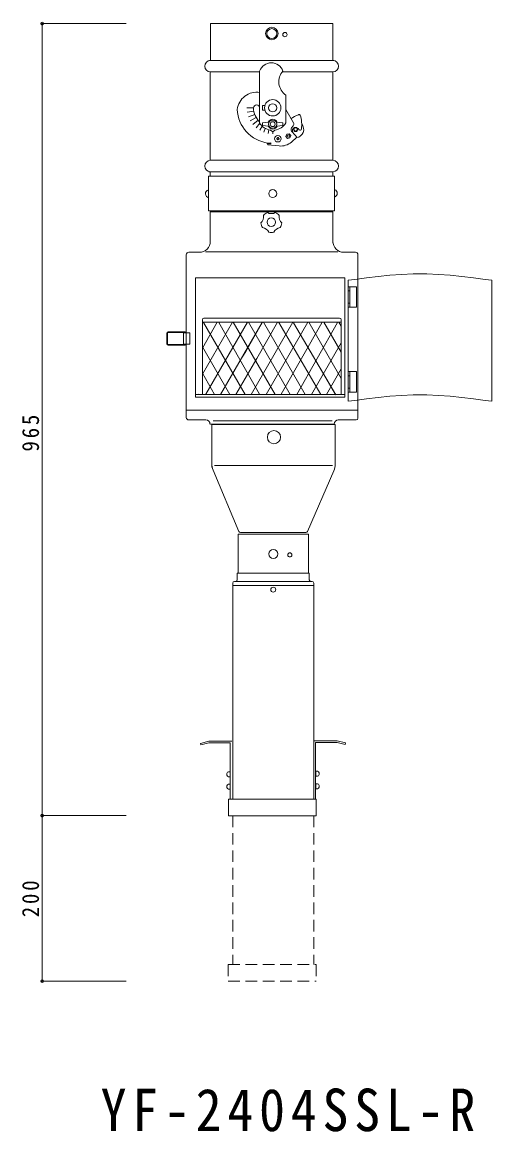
# Model space of a CAD drawing. Units: millimetres, scale not verified. Extents: x -4100 to 2961, y 1396 to 2911.
# Drawn here: x 363 to 931, y 1398 to 2739 of the extents above; entities that cross this region are included whole.
import ezdxf

# ---------------------------------------------------------------- set-up
doc = ezdxf.new("R2010")
doc.units = ezdxf.units.MM
doc.header["$LTSCALE"] = 7
doc.header["$PDMODE"] = 32
doc.header["$PDSIZE"] = 3.5
doc.linetypes.add('DASHED2', pattern=[3, 2, -1])
doc.layers.add('F-0', color=7, linetype='Continuous', lineweight=9)
doc.styles.add('ＭＳ ゴシック', font='')
doc.styles.get('ＭＳ ゴシック').set_extended_font_data('MS Gothic')

msp = doc.modelspace()

# ---------------------------------------------------------------- linework, layer by layer
at = {"layer": 'F-0'}
for p, q in [((387.396, 2736.904), (387.396, 1780.071)), ((590.872, 2692.352), (590.872, 2736.904)), ((590.872, 2736.904), (739.048, 2736.904)), ((739.048, 2692.352), (739.048, 2736.904)), ((740.036, 2692.352), (589.884, 2692.352)), ((590.654, 2678.254), (590.654, 2571.882)), ((649.751, 2678.522), (590.872, 2678.522)), ((650.429, 2616.942), (650.429, 2679.669)), ((739.048, 2678.522), (678.254, 2678.522)), ((738.878, 2678.254), (738.878, 2572.075)), ((682.04, 2616.942), (682.04, 2650.528)), ((643.027, 2635.217), (634.847, 2635.217)), ((643.38, 2631.187), (635.324, 2629.766)), ((653.887, 2632.5), (653.887, 2637.933)), ((656.737, 2637.933), (653.887, 2637.933)), ((656.737, 2632.5), (653.887, 2632.5)), ((691.295, 2616.922), (681.896, 2633.031)), ((644.427, 2627.279), (636.74, 2624.482)), ((646.136, 2623.613), (639.053, 2619.523)), ((648.457, 2620.299), (642.191, 2615.041)), ((650.63, 2616.619), (646.059, 2611.173)), ((653.49, 2613.143), (650.541, 2608.034)), ((653.893, 2614.032), (661.295, 2613.044)), ((657.204, 2610.406), (655.5, 2605.722)), ((661.551, 2608.654), (660.784, 2604.306)), ((666.235, 2606.075), (666.235, 2603.829)), ((678.577, 2614.032), (671.174, 2613.044)), ((688.952, 2610.861), (691.081, 2613.617)), ((693.484, 2601.991), (689.055, 2607.111)), ((695.548, 2599.605), (693.484, 2601.991)), ((698.264, 2608.545), (696.88, 2610.145)), ((659.28, 2592.587), (663.93, 2592.798)), ((659.325, 2591.6), (659.28, 2592.587)), ((660.217, 2590.672), (660.323, 2591.645)), ((673.844, 2589.177), (660.217, 2590.672)), ((671.003, 2597.468), (671.042, 2598.455)), ((671.99, 2597.428), (671.003, 2597.468)), ((672.029, 2598.415), (671.042, 2598.455)), ((671.95, 2596.441), (671.99, 2597.428)), ((672.937, 2596.401), (671.95, 2596.441)), ((672.029, 2598.415), (672.069, 2599.402)), ((673.056, 2599.362), (672.069, 2599.402)), ((672.937, 2596.401), (672.977, 2597.388)), ((673.964, 2597.348), (672.977, 2597.388)), ((673.016, 2598.375), (673.056, 2599.362)), ((674.003, 2598.335), (673.016, 2598.375)), ((673.964, 2597.348), (674.003, 2598.335)), ((688.922, 2593.874), (695.548, 2599.605)), ((590.671, 2571.924), (738.889, 2571.924)), ((588.583, 2552.489), (741.062, 2552.489)), ((588.583, 2510.745), (588.583, 2552.489)), ((652.612, 2557.933), (588.896, 2557.933)), ((590.654, 2557.931), (590.654, 2553.254)), ((739.048, 2557.933), (652.612, 2557.933)), ((738.878, 2558.125), (738.878, 2553.254)), ((741.062, 2552.489), (741.062, 2510.745)), ((588.583, 2510.745), (741.062, 2510.745)), ((590.672, 2509.427), (739.048, 2509.427)), ((590.672, 2473.853), (590.672, 2509.427)), ((739.048, 2471.976), (739.048, 2509.427)), ((739.048, 2500.135), (739.048, 2472.32)), ((561.731, 2261.077), (561.731, 2457.718)), ((577.501, 2460.682), (564.694, 2460.682)), ((584.854, 2461.151), (744.854, 2461.151)), ((752.219, 2460.682), (766.214, 2460.682)), ((769.177, 2429.719), (769.177, 2457.718)), ((757.308, 2426.817), (757.308, 2280.617)), ((769.177, 2283.518), (769.177, 2429.719)), ((931.168, 2426.817), (931.168, 2280.617)), ((757.519, 2394.324), (757.519, 2419.02)), ((757.519, 2414.08), (759.495, 2414.08)), ((759.495, 2419.02), (759.495, 2394.324)), ((759.495, 2399.263), (757.519, 2399.263)), ((767.397, 2394.324), (757.519, 2394.324)), ((581.125, 2379.223), (581.125, 2288.955)), ((581.125, 2376.259), (749.058, 2376.259)), ((617.41, 2376.259), (581.125, 2313.412)), ((599.159, 2376.259), (581.125, 2345.023)), ((582.486, 2375.823), (632.866, 2288.894)), ((583.101, 2381.198), (747.082, 2381.198)), ((635.574, 2376.276), (585.194, 2289.346)), ((600.986, 2375.993), (650.378, 2289.063)), ((653.603, 2375.823), (603.223, 2288.894)), ((641.321, 2336.892), (618.592, 2376.259)), ((653.911, 2376.259), (633.546, 2340.987)), ((687.248, 2288.955), (636.843, 2376.259)), ((690.412, 2376.259), (640.007, 2288.955)), ((672.161, 2376.259), (646.83, 2332.384)), ((705.498, 2288.955), (655.093, 2376.259)), ((708.662, 2376.259), (658.258, 2288.955)), ((673.456, 2375.924), (724.456, 2288.924)), ((725.553, 2375.415), (676.553, 2289.415)), ((691.476, 2375.633), (742.476, 2288.633)), ((744.371, 2375.924), (695.371, 2288.924)), ((749.058, 2308.34), (709.845, 2376.259)), ((749.058, 2339.951), (728.096, 2376.259)), ((749.058, 2371.562), (746.346, 2376.259)), ((749.058, 2379.223), (749.058, 2288.955)), ((538.054, 2350.178), (538.054, 2362.823)), ((538.844, 2350.178), (538.844, 2362.823)), ((539.634, 2364.403), (560.182, 2364.403)), ((539.634, 2363.613), (560.182, 2363.613)), ((558.24, 2363.257), (558.24, 2349.822)), ((566.143, 2363.257), (558.24, 2363.257)), ((566.143, 2363.257), (566.143, 2349.822)), ((539.634, 2349.388), (560.182, 2349.388)), ((539.634, 2348.598), (560.182, 2348.598)), ((558.24, 2349.822), (566.143, 2349.822)), ((614.246, 2288.955), (581.125, 2346.321)), ((749.058, 2351.394), (713.009, 2288.955)), ((633.546, 2340.987), (629.403, 2333.81)), ((668.997, 2288.955), (641.321, 2336.892)), ((646.83, 2332.384), (621.756, 2288.955)), ((749.058, 2319.783), (731.26, 2288.955)), ((595.995, 2288.955), (581.125, 2314.711)), ((741.999, 2288.955), (724.861, 2318.641)), ((757.484, 2316.461), (767.363, 2316.461)), ((757.484, 2291.765), (757.484, 2316.461)), ((757.484, 2311.522), (759.46, 2311.522)), ((759.46, 2316.461), (759.46, 2291.765)), ((767.363, 2316.461), (767.363, 2291.765)), ((759.46, 2296.704), (757.484, 2296.704)), ((572.97, 2285.596), (753.32, 2285.596)), ((576.002, 2290.467), (576.002, 2290.587)), ((767.363, 2291.765), (757.484, 2291.765)), ((769.177, 2260.172), (769.177, 2283.518)), ((769.177, 2269.968), (561.731, 2269.968)), ((585.439, 2258.114), (564.694, 2258.114)), ((652.383, 2252.98), (591.156, 2252.98)), ((592.461, 2205.333), (592.461, 2252.428)), ((653.697, 2252.428), (592.47, 2252.428)), ((738.022, 2257.179), (594.022, 2257.179)), ((740.49, 2252.98), (652.383, 2252.98)), ((741.804, 2252.428), (653.697, 2252.428)), ((741.804, 2204.631), (741.804, 2252.428)), ((767.119, 2258.114), (745.469, 2258.114)), ((595.787, 2203.169), (738.607, 2203.169)), ((594.04, 2197.545), (625.33, 2123.541)), ((740.149, 2196.665), (708.389, 2123.521)), ((624.397, 2120.071), (624.397, 2082.071)), ((624.397, 2120.071), (709.397, 2120.071)), ((706.335, 2122.173), (627.393, 2122.173)), ((624.397, 2082.071), (624.397, 2073.071)), ((623.397, 2073.071), (710.397, 2073.071)), ((623.397, 2073.071), (623.397, 2065.071)), ((710.397, 2065.071), (710.397, 2073.071)), ((617.897, 1800.071), (617.897, 2061.071)), ((617.897, 2058.071), (715.897, 2058.071)), ((619.897, 2063.071), (621.397, 2063.071)), ((621.397, 2063.071), (712.397, 2063.071)), ((713.897, 2063.071), (712.397, 2063.071)), ((715.897, 1800.071), (715.897, 2061.071)), ((588.897, 1870.071), (578.897, 1867.392)), ((578.897, 1867.392), (579.415, 1865.46)), ((589.161, 1868.071), (579.415, 1865.46)), ((588.897, 1870.071), (616.897, 1870.071)), ((744.228, 1870.63), (716.228, 1870.63)), ((717.932, 1868.63), (717.932, 1799.992)), ((743.965, 1868.63), (717.932, 1868.63)), ((743.965, 1868.63), (753.711, 1866.019)), ((610.897, 1829.071), (610.897, 1831.071)), ((612.897, 1833.071), (614.897, 1833.071)), ((612.897, 1827.071), (614.897, 1827.071)), ((614.897, 1833.071), (614.897, 1827.071)), ((718.228, 1833.63), (718.228, 1827.63)), ((720.228, 1833.63), (718.228, 1833.63)), ((720.228, 1827.63), (718.228, 1827.63)), ((722.228, 1829.63), (722.228, 1831.63)), ((610.897, 1814.071), (610.897, 1816.071)), ((612.897, 1818.071), (614.897, 1818.071)), ((612.897, 1812.071), (614.897, 1812.071)), ((614.897, 1818.071), (614.897, 1812.071)), ((718.228, 1818.63), (718.228, 1812.63)), ((720.228, 1818.63), (718.228, 1818.63)), ((720.228, 1812.63), (718.228, 1812.63)), ((722.228, 1814.63), (722.228, 1816.63)), ((612.897, 1799.98), (718.897, 1799.98)), ((718.897, 1799.98), (718.897, 1779.71)), ((387.396, 1580.071), (387.396, 1780.071))]:
    msp.add_line(p, q, dxfattribs=at)
at = {"layer": 'F-0', "color": 4}
for p, q in [((387.396, 2736.904), (488.918, 2736.904)), ((387.396, 1780.071), (488.918, 1780.071)), ((387.396, 1580.071), (488.918, 1580.071))]:
    msp.add_line(p, q, dxfattribs=at)
at = {"layer": 'F-0', "linetype": 'DASHED2'}
for p, q in [((617.897, 1780.071), (617.897, 1600.071)), ((715.897, 1780.071), (715.897, 1600.071)), ((612.282, 1600.071), (718.897, 1600.071)), ((718.897, 1600.071), (718.897, 1580.071))]:
    msp.add_line(p, q, dxfattribs=at)
at = {"layer": 'F-0'}
for points in [[(653.893, 2614.032), (653.893, 2616.995), (661.295, 2617.983)], [(678.577, 2614.032), (678.577, 2616.995), (671.174, 2617.983)], [(663.518, 2608.252), (666.235, 2606.075), (668.951, 2608.252)], [(659.325, 2591.6), (663.975, 2591.811), (663.93, 2592.798)], [(572.97, 2429.721), (753.32, 2429.721), (753.32, 2285.596)], [(572.97, 2429.721), (572.97, 2290.66), (572.97, 2285.596)], [(757.308, 2426.817), (765.493, 2427.93), (779.605, 2429.791), (793.717, 2431.492), (807.829, 2432.931), (821.941, 2434.007), (836.053, 2434.618), (844.238, 2434.72), (852.423, 2434.618), (866.535, 2434.007), (880.647, 2432.931), (894.759, 2431.492), (908.871, 2429.791), (922.983, 2427.93), (931.168, 2426.817)], [(757.519, 2419.02), (767.397, 2419.02), (767.397, 2394.324)], [(572.752, 2288.955), (577.743, 2288.955), (753.103, 2288.955)], [(757.308, 2280.617), (765.493, 2281.73), (779.605, 2283.591), (793.717, 2285.292), (807.829, 2286.731), (821.941, 2287.807), (836.053, 2288.418), (844.238, 2288.52), (852.423, 2288.418), (866.535, 2287.807), (880.647, 2286.731), (894.759, 2285.292), (908.871, 2283.591), (922.983, 2281.73), (931.168, 2280.617)], [(709.397, 2120.071), (709.397, 2082.071), (709.397, 2073.071)], [(589.161, 1868.071), (614.897, 1868.071), (614.897, 1800.071)], [(744.228, 1870.63), (754.228, 1867.95), (753.711, 1866.019)], [(612.897, 1799.98), (612.897, 1779.71), (718.897, 1779.71)]]:
    msp.add_lwpolyline(points, dxfattribs=at)
msp.add_lwpolyline([(683.209, 2603.299), (682.238, 2600.5), (684.176, 2598.258), (687.087, 2598.817), (688.059, 2601.616), (686.12, 2603.858)], close=True, dxfattribs=at)
at = {"layer": 'F-0', "linetype": 'DASHED2'}
msp.add_lwpolyline([(612.282, 1600.071), (612.282, 1580.071), (718.897, 1580.071)], dxfattribs=at)
at = {"layer": 'F-0'}
for centre, radius in [((665.092, 2724.927), 7.573), ((665.161, 2724.915), 5.927), ((680.927, 2723.629), 2.634), ((666.235, 2635.217), 9.878), ((666.235, 2635.217), 4.939), ((666.235, 2615.513), 4.939), ((666.235, 2615.513), 2.963), ((672.503, 2597.901), 3.951), ((685.148, 2601.058), 1.482), ((693.891, 2609.042), 2.47), ((693.891, 2609.042), 1.976), ((666.214, 2531.627), 4.802), ((664.534, 2497.036), 5.186), ((667.728, 2237.363), 8), ((666.897, 2096.222), 5.551), ((686.897, 2095.071), 2.5), ((666.897, 2053.071), 3)]:
    msp.add_circle(centre, radius, dxfattribs=at)
for centre, radius, start, end in [((590.872, 2685.437), 6.915, 90, 270), ((664.453, 2674.654), 14.893, 19.67743, 160.32256), ((739.048, 2685.437), 6.915, 270, 90), ((693.421, 2666.708), 19.782, 139.06517, 234.87869), ((646.88, 2630.393), 23.75, 81.40654, 172.99953), ((666.235, 2635.217), 42.971, 182.57289, 262.23984), ((646.725, 2635.007), 3.704, 90, 181.22952), ((666.235, 2635.217), 23.214, 180.51668, 227.08981), ((646.725, 2635.007), 3.704, 3.23477, 90), ((666.235, 2626.546), 18.495, 211.28448, 261.55359), ((666.235, 2615.513), 5.927, 90, 156.05156), ((666.235, 2615.513), 5.927, 23.94843, 90), ((666.235, 2626.546), 18.495, 278.4464, 328.7155), ((709.267, 2592.789), 35.964, 109.2178, 125.62424), ((688.736, 2615.429), 2.963, 322.30957, 30.26373), ((693.891, 2609.042), 9.878, 277.19296, 41.19754), ((693.891, 2607.56), 19.51, 73.48132, 80.26373), ((698.171, 2625.496), 1.482, 80.26373, 119.82397), ((698.171, 2625.496), 1.482, 358.37778, 80.26373), ((667.822, 2615.187), 33.504, 350.44992, 19.28555), ((666.235, 2615.513), 5.927, 203.94843, 336.05156), ((691.297, 2609.05), 2.963, 142.30957, 220.8582), ((693.891, 2607.56), 3.951, 45, 220.8582), ((699.384, 2609.515), 1.482, 220.8582, 4.3978), ((675.998, 2608.816), 19.757, 263.74202, 310.8582), ((590.872, 2564.847), 6.915, 90, 270), ((739.048, 2564.847), 6.915, 270, 90), ((589.654, 2531.328), 4.802, 104.93142, 258.69007), ((739.484, 2531.926), 4.802, 288.43495, 70.34618), ((664.534, 2497.036), 12.595, 112.35627, 139.64373), ((664.534, 2517.04), 9.631, 240.17187, 299.82813), ((664.534, 2497.036), 12.595, 40.35627, 67.64373), ((664.534, 2497.036), 12.595, 184.35627, 211.64373), ((645.51, 2503.217), 9.631, 312.17187, 11.82813), ((683.559, 2503.217), 9.631, 168.17187, 227.82813), ((664.497, 2497.036), 12.595, 328.35627, 355.64373), ((664.534, 2497.036), 12.595, 328.35627, 355.64373), ((652.776, 2480.852), 9.631, 24.17187, 83.82813), ((664.534, 2497.036), 12.595, 256.35627, 283.64373), ((676.292, 2480.852), 9.631, 96.17187, 155.82813), ((577.501, 2473.853), 13.171, 270, 0), ((752.219, 2473.853), 13.171, 180, 270), ((564.694, 2457.718), 2.963, 90, 180), ((766.214, 2457.718), 2.963, 0, 90), ((583.101, 2379.223), 1.976, 90, 180), ((747.082, 2379.223), 1.976, 0, 90), ((539.634, 2362.823), 1.581, 90, 180), ((539.634, 2362.823), 0.79, 90, 180), ((560.182, 2362.823), 1.581, 15.93796, 90), ((560.182, 2362.823), 0.79, 33.31165, 90), ((539.634, 2350.178), 1.581, 180, 270), ((539.634, 2350.178), 0.79, 180, 270), ((560.182, 2350.178), 0.79, 270, 333.20451), ((560.182, 2350.178), 1.581, 270, 346.97339), ((564.694, 2261.077), 2.963, 180, 270), ((585.439, 2253.175), 4.939, 0, 90), ((745.469, 2253.175), 4.939, 90, 180), ((767.119, 2260.172), 2.058, 270, 0), ((612.461, 2205.333), 20, 180, 202.91998), ((602.461, 2203.306), 10, 180, 202.91998), ((721.804, 2204.631), 20, 336.52901, 0), ((627.393, 2124.413), 2.24, 202.91998, 270), ((706.335, 2124.413), 2.24, 270, 336.52901), ((621.397, 2065.071), 2, 270, 0), ((712.397, 2065.071), 2, 180, 270), ((619.897, 2061.071), 2, 90, 180), ((713.897, 2061.071), 2, 0, 90), ((612.897, 1831.071), 2, 90, 180), ((612.897, 1829.071), 2, 180, 270), ((720.228, 1831.63), 2, 0, 90), ((720.228, 1829.63), 2, 270, 0), ((612.897, 1816.071), 2, 90, 180), ((612.897, 1814.071), 2, 180, 270), ((720.228, 1816.63), 2, 0, 90), ((720.228, 1814.63), 2, 270, 0)]:
    msp.add_arc(centre, radius, start, end, dxfattribs=at)
at = {"layer": 'F-0', "color": 1}
for p in [(387.396, 2736.904), (387.396, 1780.071), (387.396, 1580.071)]:
    msp.add_point(p, dxfattribs=at)

# ---------------------------------------------------------------- texts
at = {"layer": 'F-0', "char_height": 20.53, "attachment_point": 7, "rotation": 90, "style": 'ＭＳ ゴシック'}
for s, insert in [('\\T1.27;\\W0.9;965', (383.896, 2219.987)), ('\\T1.27;\\W0.9;200', (383.896, 1657.321))]:
    msp.add_mtext(s, dxfattribs=dict(at, insert=insert))
at = {"layer": 'F-0', "color": 6, "insert": (458.02, 1398.096), "char_height": 51.32, "attachment_point": 7, "style": 'ＭＳ ゴシック'}
msp.add_mtext('\\T1.22;\\W0.9;YF-2404SSL-R', dxfattribs=at)

doc.saveas('drawing.dxf')
